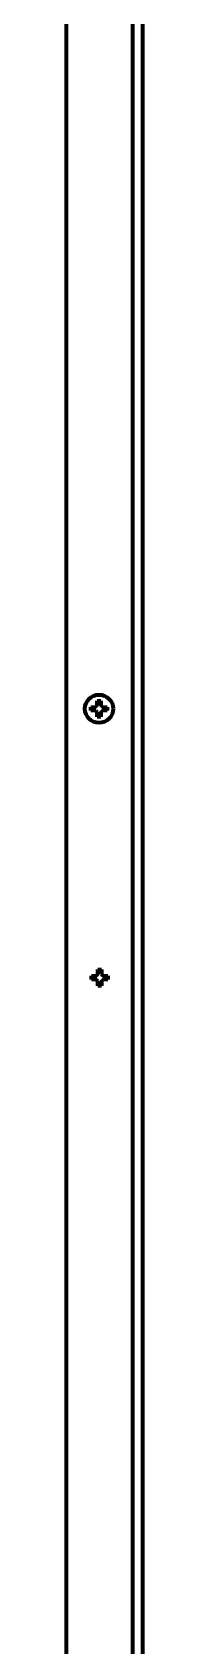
# Model space of a CAD drawing. Header units: inches. Extents: x -2898 to 7248, y 606 to 5598.
# Drawn here: x 7189.1 to 7210.8, y 3195.2 to 3651.8 of the extents above; entities that cross this region are included whole.
import ezdxf

# ---------------------------------------------------------------- set-up
doc = ezdxf.new("R2010")
doc.units = ezdxf.units.IN

msp = doc.modelspace()

# ---------------------------------------------------------------- linework, layer by layer
at = {"linetype": 'Continuous', "lineweight": 70}
for p, q in [((7210.77, 2413.84), (7210.77, 4065.37)), ((7207.97, 2754.44), (7207.97, 4055.42)), ((7189.07, 4050.49), (7189.07, 2752.44)), ((7196.07, 3460.34), (7196.07, 3460.84)), ((7200.67, 3460.84), (7200.67, 3460.34)), ((7196.07, 3459.84), (7196.07, 3460.34)), ((7200.67, 3460.34), (7200.67, 3459.84)), ((7196.27, 3384.24), (7196.27, 3384.74)), ((7196.27, 3383.74), (7196.27, 3384.24)), ((7200.87, 3384.74), (7200.87, 3384.24)), ((7200.87, 3384.24), (7200.87, 3383.74))]:
    msp.add_line(p, q, dxfattribs=at)
msp.add_circle((7198.37, 3460.34), 4, dxfattribs=at)
for points in [[(7196.07, 3460.84), (7196.27, 3460.84), (7196.48, 3460.84), (7196.81, 3460.84), (7196.92, 3460.84), (7197.14, 3460.84), (7197.26, 3460.84), (7197.37, 3460.84)], [(7198.87, 3462.64), (7198.87, 3462.44), (7198.87, 3462.23), (7198.87, 3461.91), (7198.87, 3461.8), (7198.87, 3461.57), (7198.87, 3461.46), (7198.87, 3461.34)], [(7197.87, 3458.04), (7197.87, 3458.25), (7197.87, 3458.46), (7197.87, 3458.78), (7197.87, 3458.89), (7197.87, 3459.11), (7197.87, 3459.23), (7197.87, 3459.34)], [(7200.67, 3459.84), (7200.47, 3459.84), (7200.26, 3459.84), (7199.93, 3459.84), (7199.82, 3459.84), (7199.6, 3459.84), (7199.49, 3459.84), (7199.37, 3459.84)], [(7196.27, 3384.74), (7196.47, 3384.74), (7196.68, 3384.74), (7197.01, 3384.74), (7197.12, 3384.74), (7197.34, 3384.74), (7197.46, 3384.74), (7197.57, 3384.74)], [(7198.07, 3381.94), (7198.07, 3382.15), (7198.07, 3382.36), (7198.07, 3382.68), (7198.07, 3382.79), (7198.07, 3383.01), (7198.07, 3383.13), (7198.07, 3383.24)], [(7199.07, 3386.54), (7199.07, 3386.34), (7199.07, 3386.13), (7199.07, 3385.81), (7199.07, 3385.7), (7199.07, 3385.47), (7199.07, 3385.36), (7199.07, 3385.24)], [(7200.87, 3383.74), (7200.67, 3383.74), (7200.46, 3383.74), (7200.13, 3383.74), (7200.02, 3383.74), (7199.8, 3383.74), (7199.69, 3383.74), (7199.57, 3383.74)]]:
    msp.add_open_spline(points, degree=3, knots=[0, 0, 0, 0, 0.5, 0.5, 0.75, 0.75, 1, 1, 1, 1], dxfattribs=at)
for points in [[(7197.37, 3460.84), (7197.39, 3460.87), (7197.44, 3460.91), (7197.51, 3460.99), (7197.58, 3461.06), (7197.66, 3461.13), (7197.73, 3461.2), (7197.8, 3461.27), (7197.85, 3461.32), (7197.87, 3461.34)], [(7197.87, 3461.34), (7197.87, 3461.4), (7197.87, 3461.51), (7197.87, 3461.67), (7197.87, 3461.83), (7197.87, 3461.98), (7197.87, 3462.13), (7197.87, 3462.29), (7197.87, 3462.46), (7197.87, 3462.58), (7197.87, 3462.64)], [(7197.87, 3462.64), (7198.04, 3462.64), (7198.37, 3462.64), (7198.7, 3462.64), (7198.87, 3462.64)], [(7198.87, 3461.34), (7198.9, 3461.32), (7198.95, 3461.27), (7199.02, 3461.19), (7199.09, 3461.12), (7199.16, 3461.05), (7199.23, 3460.98), (7199.3, 3460.91), (7199.35, 3460.87), (7199.37, 3460.84)], [(7199.37, 3460.84), (7199.42, 3460.84), (7199.53, 3460.84), (7199.69, 3460.84), (7199.85, 3460.84), (7200.01, 3460.84), (7200.16, 3460.84), (7200.32, 3460.84), (7200.48, 3460.84), (7200.61, 3460.84), (7200.67, 3460.84)], [(7197.37, 3459.84), (7197.32, 3459.84), (7197.21, 3459.84), (7197.05, 3459.84), (7196.89, 3459.84), (7196.73, 3459.84), (7196.58, 3459.84), (7196.42, 3459.84), (7196.26, 3459.84), (7196.13, 3459.84), (7196.07, 3459.84)], [(7197.87, 3459.34), (7197.84, 3459.37), (7197.79, 3459.42), (7197.72, 3459.49), (7197.65, 3459.57), (7197.58, 3459.64), (7197.51, 3459.71), (7197.44, 3459.77), (7197.39, 3459.82), (7197.37, 3459.84)], [(7198.87, 3458.04), (7198.7, 3458.04), (7198.37, 3458.04), (7198.04, 3458.04), (7197.87, 3458.04)], [(7199.37, 3459.84), (7199.35, 3459.82), (7199.3, 3459.77), (7199.23, 3459.7), (7199.16, 3459.63), (7199.09, 3459.56), (7199.01, 3459.49), (7198.94, 3459.41), (7198.89, 3459.37), (7198.87, 3459.34)], [(7198.87, 3459.34), (7198.87, 3459.29), (7198.87, 3459.18), (7198.87, 3459.02), (7198.87, 3458.86), (7198.87, 3458.71), (7198.87, 3458.55), (7198.87, 3458.4), (7198.87, 3458.23), (7198.87, 3458.11), (7198.87, 3458.04)], [(7197.57, 3383.74), (7197.52, 3383.74), (7197.41, 3383.74), (7197.25, 3383.74), (7197.09, 3383.74), (7196.93, 3383.74), (7196.78, 3383.74), (7196.62, 3383.74), (7196.46, 3383.74), (7196.33, 3383.74), (7196.27, 3383.74)], [(7197.57, 3384.74), (7197.59, 3384.77), (7197.64, 3384.81), (7197.71, 3384.89), (7197.78, 3384.96), (7197.86, 3385.03), (7197.93, 3385.1), (7198, 3385.17), (7198.05, 3385.22), (7198.07, 3385.24)], [(7198.07, 3383.24), (7198.04, 3383.27), (7197.99, 3383.32), (7197.92, 3383.39), (7197.85, 3383.47), (7197.78, 3383.54), (7197.71, 3383.61), (7197.64, 3383.67), (7197.59, 3383.72), (7197.57, 3383.74)], [(7198.07, 3385.24), (7198.07, 3385.3), (7198.07, 3385.41), (7198.07, 3385.57), (7198.07, 3385.73), (7198.07, 3385.88), (7198.07, 3386.03), (7198.07, 3386.19), (7198.07, 3386.36), (7198.07, 3386.48), (7198.07, 3386.54)], [(7198.07, 3386.54), (7198.24, 3386.54), (7198.57, 3386.54), (7198.9, 3386.54), (7199.07, 3386.54)], [(7199.07, 3385.24), (7199.1, 3385.22), (7199.15, 3385.17), (7199.22, 3385.09), (7199.29, 3385.02), (7199.36, 3384.95), (7199.43, 3384.88), (7199.5, 3384.81), (7199.55, 3384.77), (7199.57, 3384.74)], [(7199.57, 3383.74), (7199.55, 3383.72), (7199.5, 3383.67), (7199.43, 3383.6), (7199.36, 3383.53), (7199.29, 3383.46), (7199.21, 3383.39), (7199.14, 3383.31), (7199.09, 3383.27), (7199.07, 3383.24)], [(7199.07, 3383.24), (7199.07, 3383.19), (7199.07, 3383.08), (7199.07, 3382.92), (7199.07, 3382.76), (7199.07, 3382.61), (7199.07, 3382.45), (7199.07, 3382.3), (7199.07, 3382.13), (7199.07, 3382.01), (7199.07, 3381.94)], [(7199.57, 3384.74), (7199.62, 3384.74), (7199.73, 3384.74), (7199.89, 3384.74), (7200.05, 3384.74), (7200.21, 3384.74), (7200.36, 3384.74), (7200.52, 3384.74), (7200.68, 3384.74), (7200.81, 3384.74), (7200.87, 3384.74)], [(7199.07, 3381.94), (7198.9, 3381.94), (7198.57, 3381.94), (7198.24, 3381.94), (7198.07, 3381.94)]]:
    msp.add_open_spline(points, degree=3, dxfattribs=at)

doc.saveas('drawing.dxf')
